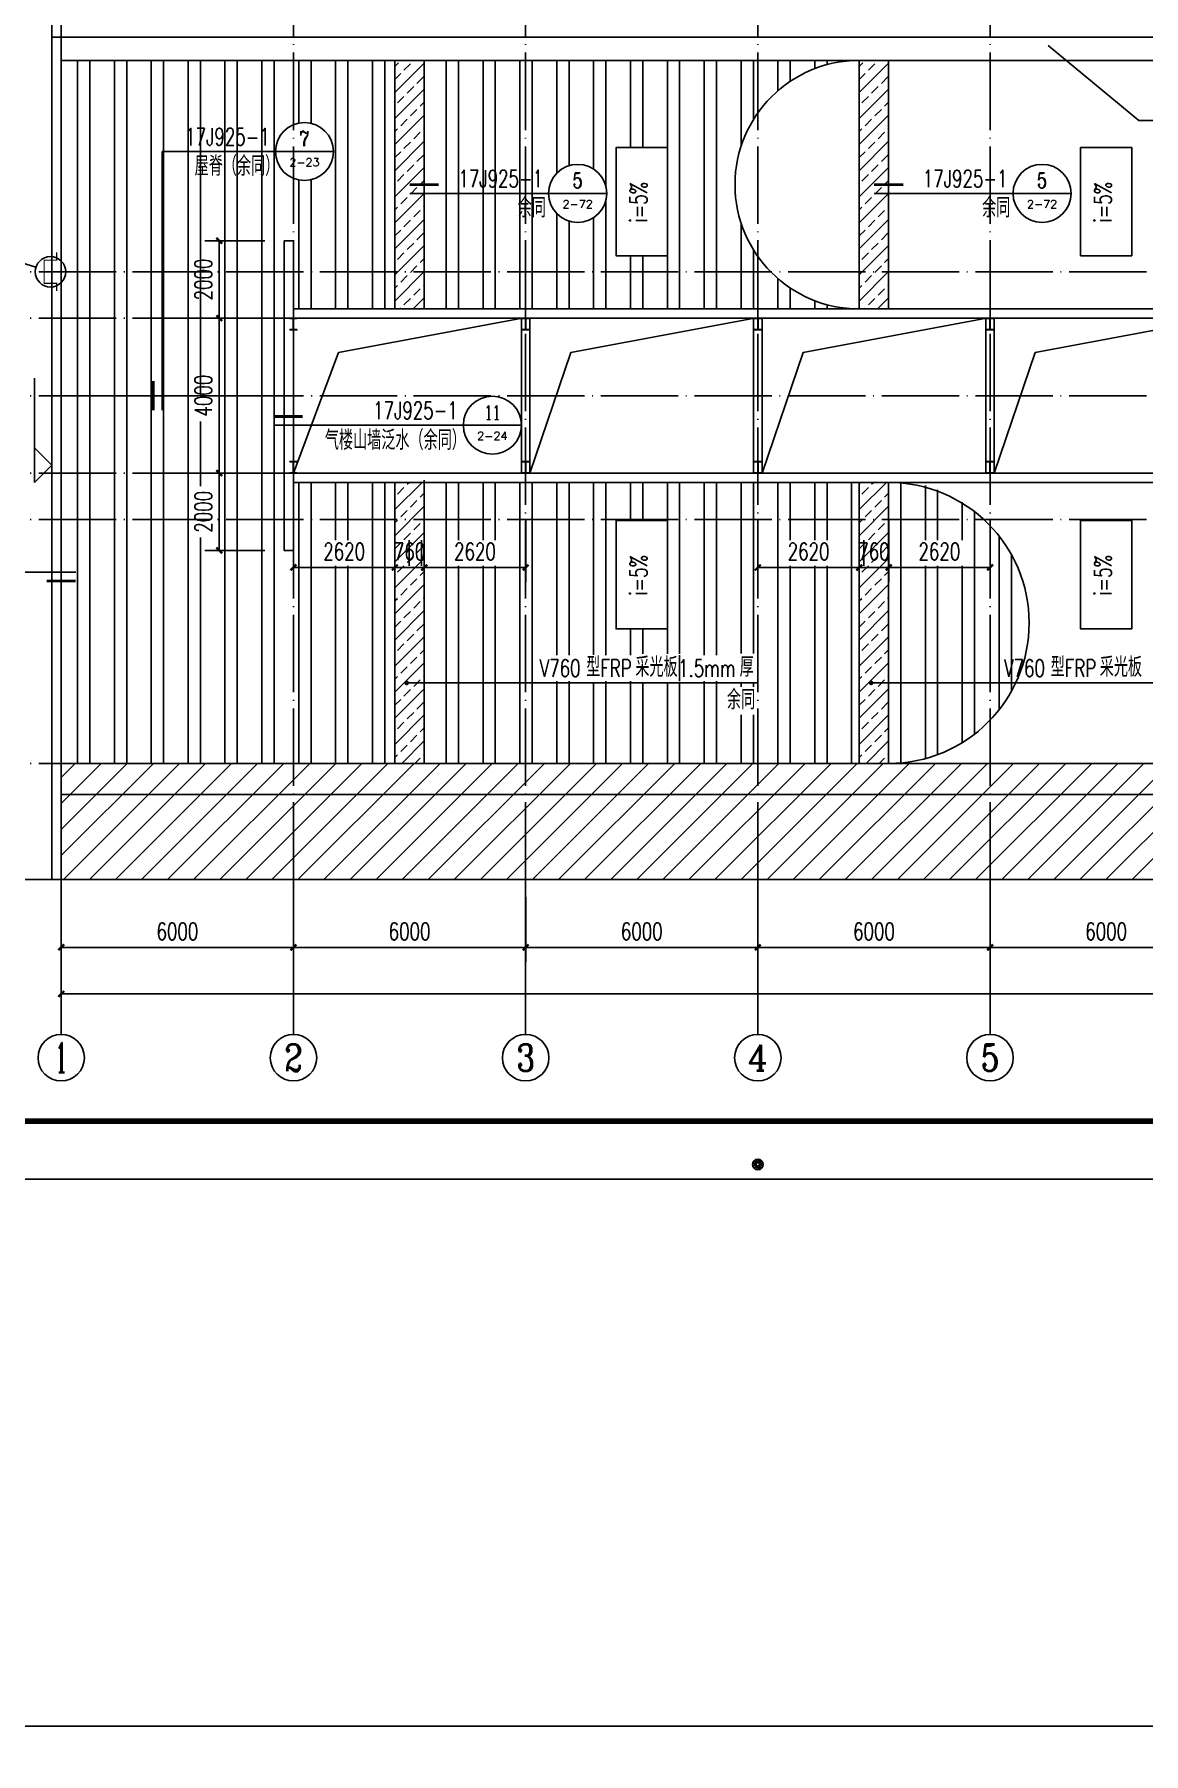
# Model space of a CAD drawing. Extents: x 1900113 to 2270874, y 17288394 to 17931430.
# Drawn here: x 2133229 to 2161892, y 17521107 to 17565515 of the extents above; entities that cross this region are included whole.
import ezdxf
from ezdxf.enums import TextEntityAlignment as Align

# ---------------------------------------------------------------- set-up
doc = ezdxf.new("R2010")
doc.units = 0
doc.header["$LTSCALE"] = 1000
doc.header["$MEASUREMENT"] = 0
doc.linetypes.add('DOTE', pattern=[2.42, 2, -0.2, 0.02, -0.2])
doc.layers.get('Defpoints').update_dxf_attribs({"color": 250})
for name, color, linetype in [('0 - 屋顶线', 150, 'Continuous'), ('AXIS_TEXT', 7, 'Continuous'), ('AXIS_内部', 151, 'Continuous'), ('AXIS_外部', 171, 'Continuous'), ('COLUMN', 2, 'Continuous'), ('DIM_IDEN', 171, 'Continuous'), ('DIM_LEAD', 145, 'Continuous'), ('DIM_SYMB', 165, 'Continuous'), ('DOTE', 1, 'DOTE'), ('PUB_DIM', 161, 'Continuous'), ('PUB_TEXT', 7, 'Continuous'), ('R-tec-ysd', 1, 'Continuous'), ('TK', 4, 'Continuous'), ('WALL-PARAPET', 6, 'Continuous'), ('填充', 8, 'Continuous')]:
    doc.layers.add(name, color=color, linetype=linetype)
doc.styles.add('_TCH_AXIS', font='COMPLEX', dxfattribs={"bigfont": 'GBCBIG'})
doc.styles.add('_TCH_DIM', font='SIMPLEX', dxfattribs={"bigfont": 'GBCBIG'})
doc.styles.add('_TCH_DIM_T3', font='SIMPLEX', dxfattribs={"width": 0.705882, "bigfont": 'GBCBIG'})
doc.styles.add('_TCH_LABEL', font='COMPLEX', dxfattribs={"bigfont": 'GBCBIG'})
doc.styles.add('COMPLEX', font='COMPLEX')
doc.dimstyles.new('_TCH_ARCH&&150', dxfattribs={"dimtxt": 446.25, "dimasz": 150, "dimexe": 375, "dimexo": 450, "dimgap": 189.375, "dimtad": 1, "dimdec": 0, "dimzin": 0, "dimdsep": 46, "dimtxsty": '_TCH_DIM_T3', "dimblk": 'ARCHTICK', "dimcen": 0.09, "dimclrt": 7, "dimazin": 2, "dimtfac": 1, "dimtdec": 0, "dimtix": 1, "dimtmove": 2, "dimatfit": 3, "dimfxl": 0, "dimtolj": 1, "dimtzin": 0, "dimarcsym": 0})
pattern_1 = [(90, (53131.6, -1913503.5), (-952.5, 6e-14), []), (90, (53449.1, -1913186), (-952.5, 6e-14), [])]

# ---------------------------------------------------------------- blocks, each defined once
blk = doc.blocks.new('ysd')
at = {"layer": 'R-tec-ysd', "lineweight": 25}
for p, q in [((351121, 494579), (351188, 494505)), ((351201, 494518), (351127, 494585)), ((351196, 494625), (351217, 494527)), ((351235, 494532), (351204, 494627)), ((351284, 494627), (351254, 494532)), ((351271, 494527), (351292, 494625)), ((351362, 494585), (351288, 494518)), ((351301, 494505), (351367, 494579)), ((351079, 494502), (351174, 494471)), ((351174, 494452), (351079, 494422)), ((351179, 494489), (351081, 494510)), ((351081, 494414), (351179, 494435)), ((351188, 494419), (351121, 494344)), ((351127, 494339), (351201, 494405)), ((351217, 494396), (351196, 494299)), ((351204, 494297), (351235, 494391)), ((351254, 494391), (351284, 494297)), ((351292, 494299), (351271, 494396)), ((351288, 494405), (351362, 494339)), ((351367, 494344), (351301, 494419)), ((351407, 494510), (351310, 494489)), ((351310, 494435), (351407, 494414)), ((351315, 494471), (351409, 494502)), ((351409, 494422), (351315, 494452))]:
    blk.add_line(p, q, dxfattribs=at)
for radius in [170, 54]:
    blk.add_circle((351244, 494462), radius, dxfattribs=at)
for centre, start, end in [((351207, 494526), 231.6382, 8.3675), ((351244, 494536), 201.6382, 338.3675), ((351281, 494526), 171.6382, 308.3675), ((351170, 494462), 291.6382, 68.3675), ((351180, 494499), 261.6382, 38.3675), ((351180, 494425), 321.6382, 98.3675), ((351207, 494398), 351.6382, 128.3675), ((351244, 494388), 21.6382, 158.3675), ((351281, 494398), 51.6382, 188.3675), ((351308, 494499), 141.6382, 278.3675), ((351308, 494425), 81.6382, 218.3675), ((351318, 494462), 111.6382, 248.3675)]:
    blk.add_arc(centre, 10, start, end, dxfattribs=at)
blk = doc.blocks.new('A$C0FCD69EC')
at = {"layer": 'COLUMN'}
blk.add_hatch(color=2, dxfattribs=at).paths.add_polyline_path([(300, 180), (294, 180), (294, 94), (6, 94), (6, 180), (0, 180), (0, 0), (6, 0), (6, 86), (294, 86), (294, 0), (300, 0)])
at = {"layer": 'COLUMN', "color": 2}
blk.add_lwpolyline([(300, 0), (294, 0), (294, 86), (6, 86), (6, 0), (0, 0), (0, 180), (6, 180), (6, 94), (294, 94), (294, 180), (300, 180)], close=True, dxfattribs=at)
blk = doc.blocks.new('GeYuanFrame_83275672', base_point=(20.09, 4.53))
at = {"layer": 'TK'}
blk.add_lwpolyline([(20.09, 4.53), (20.09, 598.53), (1071.09, 598.53), (1071.09, 4.53)], close=True, dxfattribs=at)
at = {"layer": 'TK', "const_width": 1}
blk.add_lwpolyline([(45.09, 588.53), (1061.09, 588.53), (1061.09, 14.53), (45.09, 14.53)], close=True, dxfattribs=at)
blk = doc.blocks.new('GeYuanFrame_10587063', base_point=(20.09, 4.53))
at = {"layer": 'TK'}
blk.add_lwpolyline([(20.09, 4.53), (20.09, 598.53), (1071.09, 598.53), (1071.09, 4.53)], close=True, dxfattribs=at)
blk = doc.blocks.new('_ArchTick')
at = {"color": 0, "linetype": 'ByBlock', "const_width": 0.4}
blk.add_lwpolyline([(-0.5, -0.5), (0.5, 0.5)], dxfattribs=at)
blk = doc.blocks.new('*D170')
at = {"layer": 'AXIS_内部', "color": 0, "lineweight": -2}
for p, q in [((2139924, 17552983), (2139924, 17551370)), ((2142544, 17552983), (2142544, 17551370)), ((2139924, 17551745), (2142544, 17551745))]:
    blk.add_line(p, q, dxfattribs=at)
at = {"layer": 'Defpoints', "color": 0}
for p in [(2139924, 17553433), (2142544, 17553433), (2142544, 17551745)]:
    blk.add_point(p, dxfattribs=at)
at = {"layer": 'AXIS_内部', "color": 0, "lineweight": -2, "xscale": 150, "yscale": 150, "zscale": 150, "rotation": 180}
blk.add_blockref('_ArchTick', (2139924, 17551745), dxfattribs=at)
at = {"layer": 'AXIS_内部', "color": 0, "lineweight": -2, "xscale": 150, "yscale": 150, "zscale": 150}
blk.add_blockref('_ArchTick', (2142544, 17551745), dxfattribs=at)
at = {"layer": 'AXIS_内部', "color": 7, "insert": (2141234, 17552158), "char_height": 446.2, "attachment_point": 5, "style": '_TCH_DIM_T3'}
blk.add_mtext('\\A1;2620', dxfattribs=at)
blk = doc.blocks.new('*D171')
at = {"layer": 'AXIS_内部', "color": 0, "lineweight": -2}
for p, q in [((2142544, 17552983), (2142544, 17551370)), ((2143304, 17552983), (2143304, 17551370)), ((2142544, 17551745), (2142394, 17551745)), ((2142544, 17551745), (2143304, 17551745)), ((2143304, 17551745), (2143454, 17551745))]:
    blk.add_line(p, q, dxfattribs=at)
at = {"layer": 'Defpoints', "color": 0}
for p in [(2142544, 17553433), (2143304, 17553433), (2143304, 17551745)]:
    blk.add_point(p, dxfattribs=at)
at = {"layer": 'AXIS_内部', "color": 0, "lineweight": -2, "xscale": 150, "yscale": 150, "zscale": 150}
blk.add_blockref('_ArchTick', (2142544, 17551745), dxfattribs=at)
at = {"layer": 'AXIS_内部', "color": 0, "lineweight": -2, "xscale": 150, "yscale": 150, "zscale": 150, "rotation": 180}
blk.add_blockref('_ArchTick', (2143304, 17551745), dxfattribs=at)
at = {"layer": 'AXIS_内部', "color": 7, "insert": (2142924, 17552158), "char_height": 446.2, "attachment_point": 5, "style": '_TCH_DIM_T3'}
blk.add_mtext('\\A1;760', dxfattribs=at)
blk = doc.blocks.new('*D172')
at = {"layer": 'AXIS_内部', "color": 0, "lineweight": -2}
for p, q in [((2143304, 17552983), (2143304, 17551370)), ((2145924, 17552983), (2145924, 17551370)), ((2143304, 17551745), (2145924, 17551745))]:
    blk.add_line(p, q, dxfattribs=at)
at = {"layer": 'Defpoints', "color": 0}
for p in [(2143304, 17553433), (2145924, 17553433), (2145924, 17551745)]:
    blk.add_point(p, dxfattribs=at)
at = {"layer": 'AXIS_内部', "color": 0, "lineweight": -2, "xscale": 150, "yscale": 150, "zscale": 150, "rotation": 180}
blk.add_blockref('_ArchTick', (2143304, 17551745), dxfattribs=at)
at = {"layer": 'AXIS_内部', "color": 0, "lineweight": -2, "xscale": 150, "yscale": 150, "zscale": 150}
blk.add_blockref('_ArchTick', (2145924, 17551745), dxfattribs=at)
at = {"layer": 'AXIS_内部', "color": 7, "insert": (2144614, 17552158), "char_height": 446.2, "attachment_point": 5, "style": '_TCH_DIM_T3'}
blk.add_mtext('\\A1;2620', dxfattribs=at)
blk = doc.blocks.new('*D173')
at = {"layer": 'AXIS_内部', "color": 0, "lineweight": -2}
for p, q in [((2151924, 17552983), (2151924, 17551370)), ((2154544, 17552983), (2154544, 17551370)), ((2151924, 17551745), (2154544, 17551745))]:
    blk.add_line(p, q, dxfattribs=at)
at = {"layer": 'Defpoints', "color": 0}
for p in [(2151924, 17553433), (2154544, 17553433), (2154544, 17551745)]:
    blk.add_point(p, dxfattribs=at)
at = {"layer": 'AXIS_内部', "color": 0, "lineweight": -2, "xscale": 150, "yscale": 150, "zscale": 150, "rotation": 180}
blk.add_blockref('_ArchTick', (2151924, 17551745), dxfattribs=at)
at = {"layer": 'AXIS_内部', "color": 0, "lineweight": -2, "xscale": 150, "yscale": 150, "zscale": 150}
blk.add_blockref('_ArchTick', (2154544, 17551745), dxfattribs=at)
at = {"layer": 'AXIS_内部', "color": 7, "insert": (2153234, 17552158), "char_height": 446.2, "attachment_point": 5, "style": '_TCH_DIM_T3'}
blk.add_mtext('\\A1;2620', dxfattribs=at)
blk = doc.blocks.new('*D174')
at = {"layer": 'AXIS_内部', "color": 0, "lineweight": -2}
for p, q in [((2154544, 17552983), (2154544, 17551370)), ((2155304, 17552983), (2155304, 17551370)), ((2154544, 17551745), (2154394, 17551745)), ((2154544, 17551745), (2155304, 17551745)), ((2155304, 17551745), (2155454, 17551745))]:
    blk.add_line(p, q, dxfattribs=at)
at = {"layer": 'Defpoints', "color": 0}
for p in [(2154544, 17553433), (2155304, 17553433), (2155304, 17551745)]:
    blk.add_point(p, dxfattribs=at)
at = {"layer": 'AXIS_内部', "color": 0, "lineweight": -2, "xscale": 150, "yscale": 150, "zscale": 150}
blk.add_blockref('_ArchTick', (2154544, 17551745), dxfattribs=at)
at = {"layer": 'AXIS_内部', "color": 0, "lineweight": -2, "xscale": 150, "yscale": 150, "zscale": 150, "rotation": 180}
blk.add_blockref('_ArchTick', (2155304, 17551745), dxfattribs=at)
at = {"layer": 'AXIS_内部', "color": 7, "insert": (2154924, 17552158), "char_height": 446.2, "attachment_point": 5, "style": '_TCH_DIM_T3'}
blk.add_mtext('\\A1;760', dxfattribs=at)
blk = doc.blocks.new('*D175')
at = {"layer": 'AXIS_内部', "color": 0, "lineweight": -2}
for p, q in [((2155304, 17552983), (2155304, 17551370)), ((2157924, 17552983), (2157924, 17551370)), ((2155304, 17551745), (2157924, 17551745))]:
    blk.add_line(p, q, dxfattribs=at)
at = {"layer": 'Defpoints', "color": 0}
for p in [(2155304, 17553433), (2157924, 17553433), (2157924, 17551745)]:
    blk.add_point(p, dxfattribs=at)
at = {"layer": 'AXIS_内部', "color": 0, "lineweight": -2, "xscale": 150, "yscale": 150, "zscale": 150, "rotation": 180}
blk.add_blockref('_ArchTick', (2155304, 17551745), dxfattribs=at)
at = {"layer": 'AXIS_内部', "color": 0, "lineweight": -2, "xscale": 150, "yscale": 150, "zscale": 150}
blk.add_blockref('_ArchTick', (2157924, 17551745), dxfattribs=at)
at = {"layer": 'AXIS_内部', "color": 7, "insert": (2156614, 17552158), "char_height": 446.2, "attachment_point": 5, "style": '_TCH_DIM_T3'}
blk.add_mtext('\\A1;2620', dxfattribs=at)
blk = doc.blocks.new('*D423')
at = {"layer": 'AXIS_外部', "color": 0, "lineweight": -2}
for p, q in [((2139184, 17560183), (2137632, 17560183)), ((2138007, 17558183), (2138007, 17560183)), ((2139184, 17558183), (2137632, 17558183))]:
    blk.add_line(p, q, dxfattribs=at)
at = {"layer": 'Defpoints', "color": 0}
for p in [(2138007, 17560183), (2139634, 17560183), (2139634, 17558183)]:
    blk.add_point(p, dxfattribs=at)
at = {"layer": 'AXIS_外部', "color": 0, "lineweight": -2, "xscale": 150, "yscale": 150, "zscale": 150}
for p, rotation in [((2138007, 17560183), 90), ((2138007, 17558183), 270)]:
    blk.add_blockref('_ArchTick', p, dxfattribs=dict(at, rotation=rotation))
at = {"layer": 'AXIS_外部', "color": 7, "insert": (2137595, 17559183), "char_height": 446.2, "attachment_point": 5, "rotation": 90, "style": '_TCH_DIM_T3'}
blk.add_mtext('\\A1;2000', dxfattribs=at)
blk = doc.blocks.new('*D424')
at = {"layer": 'AXIS_外部', "color": 0, "lineweight": -2}
for p, q in [((2139184, 17558183), (2137632, 17558183)), ((2138007, 17554183), (2138007, 17558183)), ((2139184, 17554183), (2137632, 17554183))]:
    blk.add_line(p, q, dxfattribs=at)
at = {"layer": 'Defpoints', "color": 0}
for p in [(2138007, 17558183), (2139634, 17558183), (2139634, 17554183)]:
    blk.add_point(p, dxfattribs=at)
at = {"layer": 'AXIS_外部', "color": 0, "lineweight": -2, "xscale": 150, "yscale": 150, "zscale": 150}
for p, rotation in [((2138007, 17558183), 90), ((2138007, 17554183), 270)]:
    blk.add_blockref('_ArchTick', p, dxfattribs=dict(at, rotation=rotation))
at = {"layer": 'AXIS_外部', "color": 7, "insert": (2137595, 17556183), "char_height": 446.2, "attachment_point": 5, "rotation": 90, "style": '_TCH_DIM_T3'}
blk.add_mtext('\\A1;4000', dxfattribs=at)
blk = doc.blocks.new('*D425')
at = {"layer": 'AXIS_外部', "color": 0, "lineweight": -2}
for p, q in [((2139184, 17554183), (2137632, 17554183)), ((2138007, 17552183), (2138007, 17554183)), ((2139184, 17552183), (2137632, 17552183))]:
    blk.add_line(p, q, dxfattribs=at)
at = {"layer": 'Defpoints', "color": 0}
for p in [(2138007, 17554183), (2139634, 17554183), (2139634, 17552183)]:
    blk.add_point(p, dxfattribs=at)
at = {"layer": 'AXIS_外部', "color": 0, "lineweight": -2, "xscale": 150, "yscale": 150, "zscale": 150}
for p, rotation in [((2138007, 17554183), 90), ((2138007, 17552183), 270)]:
    blk.add_blockref('_ArchTick', p, dxfattribs=dict(at, rotation=rotation))
at = {"layer": 'AXIS_外部', "color": 7, "insert": (2137595, 17553183), "char_height": 446.2, "attachment_point": 5, "rotation": 90, "style": '_TCH_DIM_T3'}
blk.add_mtext('\\A1;2000', dxfattribs=at)
blk = doc.blocks.new('*D479')
at = {"layer": 'AXIS_外部', "color": 0, "lineweight": -2}
for p, q in [((2133924, 17543233), (2133924, 17541558)), ((2139924, 17543233), (2139924, 17541558)), ((2133924, 17541933), (2139924, 17541933))]:
    blk.add_line(p, q, dxfattribs=at)
at = {"layer": 'Defpoints', "color": 0}
for p in [(2133924, 17543683), (2139924, 17543683), (2139924, 17541933)]:
    blk.add_point(p, dxfattribs=at)
at = {"layer": 'AXIS_外部', "color": 0, "lineweight": -2, "xscale": 150, "yscale": 150, "zscale": 150, "rotation": 180}
blk.add_blockref('_ArchTick', (2133924, 17541933), dxfattribs=at)
at = {"layer": 'AXIS_外部', "color": 0, "lineweight": -2, "xscale": 150, "yscale": 150, "zscale": 150}
blk.add_blockref('_ArchTick', (2139924, 17541933), dxfattribs=at)
at = {"layer": 'AXIS_外部', "color": 7, "insert": (2136924, 17542345), "char_height": 446.2, "attachment_point": 5, "style": '_TCH_DIM_T3'}
blk.add_mtext('\\A1;6000', dxfattribs=at)
blk = doc.blocks.new('*D480')
at = {"layer": 'AXIS_外部', "color": 0, "lineweight": -2}
for p, q in [((2139924, 17543233), (2139924, 17541558)), ((2145924, 17543233), (2145924, 17541558)), ((2139924, 17541933), (2145924, 17541933))]:
    blk.add_line(p, q, dxfattribs=at)
at = {"layer": 'Defpoints', "color": 0}
for p in [(2139924, 17543683), (2145924, 17543683), (2145924, 17541933)]:
    blk.add_point(p, dxfattribs=at)
at = {"layer": 'AXIS_外部', "color": 0, "lineweight": -2, "xscale": 150, "yscale": 150, "zscale": 150, "rotation": 180}
blk.add_blockref('_ArchTick', (2139924, 17541933), dxfattribs=at)
at = {"layer": 'AXIS_外部', "color": 0, "lineweight": -2, "xscale": 150, "yscale": 150, "zscale": 150}
blk.add_blockref('_ArchTick', (2145924, 17541933), dxfattribs=at)
at = {"layer": 'AXIS_外部', "color": 7, "insert": (2142924, 17542345), "char_height": 446.2, "attachment_point": 5, "style": '_TCH_DIM_T3'}
blk.add_mtext('\\A1;6000', dxfattribs=at)
blk = doc.blocks.new('*D481')
at = {"layer": 'AXIS_外部', "color": 0, "lineweight": -2}
for p, q in [((2145924, 17543233), (2145924, 17541558)), ((2151924, 17543233), (2151924, 17541558)), ((2145924, 17541933), (2151924, 17541933))]:
    blk.add_line(p, q, dxfattribs=at)
at = {"layer": 'Defpoints', "color": 0}
for p in [(2145924, 17543683), (2151924, 17543683), (2151924, 17541933)]:
    blk.add_point(p, dxfattribs=at)
at = {"layer": 'AXIS_外部', "color": 0, "lineweight": -2, "xscale": 150, "yscale": 150, "zscale": 150, "rotation": 180}
blk.add_blockref('_ArchTick', (2145924, 17541933), dxfattribs=at)
at = {"layer": 'AXIS_外部', "color": 0, "lineweight": -2, "xscale": 150, "yscale": 150, "zscale": 150}
blk.add_blockref('_ArchTick', (2151924, 17541933), dxfattribs=at)
at = {"layer": 'AXIS_外部', "color": 7, "insert": (2148924, 17542345), "char_height": 446.2, "attachment_point": 5, "style": '_TCH_DIM_T3'}
blk.add_mtext('\\A1;6000', dxfattribs=at)
blk = doc.blocks.new('*D482')
at = {"layer": 'AXIS_外部', "color": 0, "lineweight": -2}
for p, q in [((2151924, 17543233), (2151924, 17541558)), ((2157924, 17543233), (2157924, 17541558)), ((2151924, 17541933), (2157924, 17541933))]:
    blk.add_line(p, q, dxfattribs=at)
at = {"layer": 'Defpoints', "color": 0}
for p in [(2151924, 17543683), (2157924, 17543683), (2157924, 17541933)]:
    blk.add_point(p, dxfattribs=at)
at = {"layer": 'AXIS_外部', "color": 0, "lineweight": -2, "xscale": 150, "yscale": 150, "zscale": 150, "rotation": 180}
blk.add_blockref('_ArchTick', (2151924, 17541933), dxfattribs=at)
at = {"layer": 'AXIS_外部', "color": 0, "lineweight": -2, "xscale": 150, "yscale": 150, "zscale": 150}
blk.add_blockref('_ArchTick', (2157924, 17541933), dxfattribs=at)
at = {"layer": 'AXIS_外部', "color": 7, "insert": (2154924, 17542345), "char_height": 446.2, "attachment_point": 5, "style": '_TCH_DIM_T3'}
blk.add_mtext('\\A1;6000', dxfattribs=at)
blk = doc.blocks.new('*D483')
at = {"layer": 'AXIS_外部', "color": 0, "lineweight": -2}
for p, q in [((2157924, 17543233), (2157924, 17541558)), ((2163924, 17543233), (2163924, 17541558)), ((2157924, 17541933), (2163924, 17541933))]:
    blk.add_line(p, q, dxfattribs=at)
at = {"layer": 'Defpoints', "color": 0}
for p in [(2157924, 17543683), (2163924, 17543683), (2163924, 17541933)]:
    blk.add_point(p, dxfattribs=at)
at = {"layer": 'AXIS_外部', "color": 0, "lineweight": -2, "xscale": 150, "yscale": 150, "zscale": 150, "rotation": 180}
blk.add_blockref('_ArchTick', (2157924, 17541933), dxfattribs=at)
at = {"layer": 'AXIS_外部', "color": 0, "lineweight": -2, "xscale": 150, "yscale": 150, "zscale": 150}
blk.add_blockref('_ArchTick', (2163924, 17541933), dxfattribs=at)
at = {"layer": 'AXIS_外部', "color": 7, "insert": (2160924, 17542345), "char_height": 446.2, "attachment_point": 5, "style": '_TCH_DIM_T3'}
blk.add_mtext('\\A1;6000', dxfattribs=at)
blk = doc.blocks.new('*D497')
at = {"layer": 'AXIS_外部', "color": 0, "lineweight": -2}
for p, q in [((2133924, 17543233), (2133924, 17540358)), ((2241924, 17543233), (2241924, 17540358)), ((2133924, 17540733), (2241924, 17540733))]:
    blk.add_line(p, q, dxfattribs=at)
at = {"layer": 'Defpoints', "color": 0}
for p in [(2133924, 17543683), (2241924, 17543683), (2241924, 17540733)]:
    blk.add_point(p, dxfattribs=at)
at = {"layer": 'AXIS_外部', "color": 0, "lineweight": -2, "xscale": 150, "yscale": 150, "zscale": 150, "rotation": 180}
blk.add_blockref('_ArchTick', (2133924, 17540733), dxfattribs=at)
at = {"layer": 'AXIS_外部', "color": 0, "lineweight": -2, "xscale": 150, "yscale": 150, "zscale": 150}
blk.add_blockref('_ArchTick', (2241924, 17540733), dxfattribs=at)
at = {"layer": 'AXIS_外部', "color": 7, "insert": (2187924, 17541145), "char_height": 446.2, "attachment_point": 5, "style": '_TCH_DIM_T3'}
blk.add_mtext('\\A1;108000', dxfattribs=at)
blk = doc.blocks.new('_AXISO')
blk.add_circle((0, 0), 0.5)
at = {"layer": 'AXIS_TEXT', "style": 'COMPLEX', "width": 1.041667}
blk.add_attdef('A', text='', height=0.56, dxfattribs=at).set_placement((-0.25, -0.28), (0.25, -0.28), align=Align.FIT)

msp = doc.modelspace()

# ---------------------------------------------------------------- hatches: boundary and pattern name
h = msp.add_hatch()
h.set_pattern_fill('ANSI31', color=250, scale=300, style=0)
h.set_pattern_definition([(45, (53131.6, -1340120.34), (-336.759605, 336.759605), [])])
h.paths.add_polyline_path([(2186716.3, 17544260.8), (2187472.4, 17544260.8), (2187472.4, 17545508.3), (2186716.3, 17545508.3)], flags=24)
h.paths.add_polyline_path([(2185343, 17544237.1), (2187144.5, 17544237.1), (2187144.5, 17545558.6), (2185343, 17545558.6)], flags=24)
h.paths.add_polyline_path([(2184334.6, 17544260.8), (2185771.2, 17544260.8), (2185771.2, 17545508.3), (2184334.6, 17545508.3)], flags=24)
h.paths.add_polyline_path([(2182956.5, 17544221), (2184767.5, 17544221), (2184767.5, 17545571), (2182956.5, 17545571)], flags=24)
h.paths.add_polyline_path([(2188035, 17543682.9), (2241923.5, 17543682.9), (2241923.5, 17546682.9), (2133923.5, 17546682.9), (2133923.5, 17543682.9), (2187810, 17543682.9), (2187886.5, 17543892.9), (2187960.5, 17543472.9)])
at = {"layer": '填充'}
h = msp.add_hatch(dxfattribs=at)
h.set_pattern_fill('ANSI32', color=251, scale=200, angle=45, style=0)
h.set_pattern_definition(pattern_1)
h.paths.add_polyline_path([(2142543.5, 17564842.9), (2133923.5, 17564842.9), (2133923.5, 17556182.9), (2136528.5, 17556182.9), (2136528.5, 17562488.6), (2139457.5, 17562488.6, -1), (2140957.5, 17562488.6, -1), (2139457.5, 17562488.6), (2136528.5, 17562488.6), (2136528.5, 17556182.9), (2139683.5, 17556182.9), (2139683.5, 17560182.9), (2139923.5, 17560182.9), (2139923.5, 17558422.9), (2142543.5, 17558422.9)])
h.paths.add_polyline_path([(2137969, 17555516.3), (2137969, 17556849.4), (2137299.6, 17556849.4), (2137299.6, 17555516.3)], flags=9)
h.paths.add_polyline_path([(2137969, 17558516.3), (2137969, 17559849.4), (2137299.6, 17559849.4), (2137299.6, 17558516.3)], flags=24)
h.paths.add_polyline_path([(2137289.6, 17561709.8), (2139468.9, 17561709.8), (2139468.9, 17562455.4), (2137289.6, 17562455.4)], flags=24)
h.paths.add_polyline_path([(2137013.4, 17562534.6), (2139411.5, 17562534.6), (2139411.5, 17563204), (2137013.4, 17563204)], flags=24)
h = msp.add_hatch(dxfattribs=at)
h.set_pattern_fill('ANSI33', color=4, scale=150, style=0)
h.set_pattern_definition([(45, (56131.6, -1447261.33), (-336.759605, 336.759605), []), (45, (56468.36, -1447261.33), (-336.759605, 336.759605), [238.125, -119.0625])])
h.paths.add_polyline_path([(2142543.5, 17558422.9), (2143303.5, 17558422.9), (2143303.5, 17564782.9), (2142543.5, 17564782.9)])
h.paths.add_polyline_path([(2143303.5, 17553942.9), (2142543.5, 17553942.9), (2142543.5, 17546682.9), (2143303.5, 17546682.9)])
h = msp.add_hatch(dxfattribs=at)
h.set_pattern_fill('ANSI32', color=251, scale=200, angle=45, style=0)
h.set_pattern_definition(pattern_1)
h.paths.add_polyline_path([(2154543.5, 17564842.9), (2143303.5, 17564842.9), (2143303.5, 17561407.9), (2143645.3, 17561407.9), (2146518, 17561407.9, -1), (2148018, 17561407.9, -1), (2146518, 17561407.9), (2143645.3, 17561407.9), (2143303.5, 17561407.9), (2143303.5, 17558422.9), (2154543.5, 17558422.9, -1)])
h.paths.add_polyline_path([(2148261, 17562592.6), (2149586, 17562592.6), (2149586, 17559794.9), (2148261, 17559794.9)], flags=16)
h.paths.add_polyline_path([(2145619.1, 17560643), (2146504.3, 17560643), (2146504.3, 17561371.9), (2145619.1, 17561371.9)], flags=24)
h.paths.add_polyline_path([(2144074, 17561453.8), (2146472.1, 17561453.8), (2146472.1, 17562123.2), (2144074, 17562123.2)], flags=24)
h = msp.add_hatch(dxfattribs=at)
h.set_pattern_fill('ANSI33', color=4, scale=150, style=0)
h.set_pattern_definition([(45, (68131.6, -1447261.33), (-336.759605, 336.759605), []), (45, (68468.36, -1447261.33), (-336.759605, 336.759605), [238.125, -119.0625])])
h.paths.add_polyline_path([(2155303.5, 17553942.9), (2154543.5, 17553942.9), (2154543.5, 17546682.9), (2155303.5, 17546682.9)])
h.paths.add_polyline_path([(2154543.5, 17558422.9), (2155303.5, 17558422.9), (2155303.5, 17564782.9), (2154543.5, 17564782.9)])
h = msp.add_hatch(dxfattribs=at)
h.set_pattern_fill('ANSI32', color=251, scale=200, angle=45, style=0)
h.set_pattern_definition(pattern_1)
h.paths.add_polyline_path([(2142543.5, 17553942.9), (2139923.5, 17553942.9), (2139923.5, 17552182.9), (2139683.5, 17552182.9), (2139683.5, 17554182.9), (2139683.5, 17556182.9), (2133923.5, 17556182.9), (2133923.5, 17546682.9), (2142543.5, 17546682.9)])
h.paths.add_polyline_path([(2137969, 17552516.3), (2137969, 17553849.4), (2137299.6, 17553849.4), (2137299.6, 17552516.3)], flags=16)
h.paths.add_polyline_path([(2137969, 17555516.3), (2137969, 17556849.4), (2137299.6, 17556849.4), (2137299.6, 17555516.3)])
h.paths.add_polyline_path([(2142406.9, 17551783.8), (2143440.1, 17551783.8), (2143440.1, 17552453.2), (2142406.9, 17552453.2)])
h.paths.add_polyline_path([(2140566.9, 17551783.8), (2141900.1, 17551783.8), (2141900.1, 17552453.2), (2140566.9, 17552453.2)], flags=16)
h = msp.add_hatch(dxfattribs=at)
h.set_pattern_fill('ANSI32', color=251, scale=200, angle=45, style=0)
h.set_pattern_definition(pattern_1)
h.paths.add_polyline_path([(2154543.5, 17553942.9), (2143303.5, 17553942.9), (2143303.5, 17546682.9), (2154543.5, 17546682.9)])
h.paths.add_polyline_path([(2149586, 17550157.2), (2148261, 17550157.2), (2148261, 17552954.9), (2149586, 17552954.9)], flags=16)
h.paths.add_polyline_path([(2154406.9, 17551783.8), (2155440.1, 17551783.8), (2155440.1, 17552453.2), (2154406.9, 17552453.2)])
h.paths.add_polyline_path([(2152566.9, 17551783.8), (2153900.1, 17551783.8), (2153900.1, 17552453.2), (2152566.9, 17552453.2)], flags=16)
h.paths.add_polyline_path([(2143946.9, 17551783.8), (2145280.1, 17551783.8), (2145280.1, 17552453.2), (2143946.9, 17552453.2)], flags=16)
h.paths.add_polyline_path([(2142406.9, 17551783.8), (2143440.1, 17551783.8), (2143440.1, 17552453.2), (2142406.9, 17552453.2)])
h.paths.add_polyline_path([(2151024.6, 17547937), (2151909.8, 17547937), (2151909.8, 17548665.9), (2151024.6, 17548665.9)], flags=16)
h.paths.add_polyline_path([(2151355.5, 17548767.3), (2151919.6, 17548767.3), (2151919.6, 17549521.2), (2151355.5, 17549521.2)], flags=16)
h.paths.add_polyline_path([(2149751.7, 17548809.3), (2151444.8, 17548809.3), (2151444.8, 17549478.7), (2149751.7, 17549478.7)], flags=16)
h.paths.add_polyline_path([(2148659.7, 17548761.7), (2149977.7, 17548761.7), (2149977.7, 17549515.7), (2148659.7, 17549515.7)], flags=16)
h.paths.add_polyline_path([(2147745.8, 17548809.3), (2148764, 17548809.3), (2148764, 17549478.7), (2147745.8, 17549478.7)], flags=16)
h.paths.add_polyline_path([(2147399.4, 17548786.8), (2147941.2, 17548786.8), (2147941.2, 17549490.5), (2147399.4, 17549490.5)], flags=16)
h.paths.add_polyline_path([(2146177.2, 17548809.3), (2147510.3, 17548809.3), (2147510.3, 17549478.7), (2146177.2, 17549478.7)], flags=16)
h = msp.add_hatch(dxfattribs=at)
h.set_pattern_fill('ANSI32', color=251, scale=200, angle=45, style=0)
h.set_pattern_definition(pattern_1)
edge = h.paths.add_edge_path()
edge.add_line((2155898.4, 17553942.9), (2155303.5, 17553942.9))
edge.add_line((2155303.5, 17553942.9), (2155303.5, 17548763.3))
edge.add_line((2155303.5, 17548763.3), (2158586.2, 17548763.3))
edge.add_arc((2155240, 17550314.1), 3688, 335.13492, 439.71728)
edge = h.paths.add_edge_path()
edge.add_line((2158586.2, 17548763.3), (2155303.5, 17548763.3))
edge.add_line((2155303.5, 17548763.3), (2155303.5, 17546682.9))
edge.add_arc((2155303.5, 17550312.9), 3630, 270.00027, 334.73096)
h.paths.add_polyline_path([(2155946.9, 17551783.8), (2157280.1, 17551783.8), (2157280.1, 17552453.2), (2155946.9, 17552453.2)], flags=16)
h.paths.add_polyline_path([(2154406.9, 17551783.8), (2155440.1, 17551783.8), (2155440.1, 17552453.2), (2154406.9, 17552453.2)])

# ---------------------------------------------------------------- linework, layer by layer
for points in [[(2142543.5, 17558422.9), (2142543.5, 17564842.9), (2143303.5, 17564842.9), (2143303.5, 17558422.9)], [(2154543.5, 17558422.9), (2154543.5, 17564842.9), (2155303.5, 17564842.9), (2155303.5, 17558422.9)], [(2143303.5, 17553998.5), (2143303.5, 17546682.9), (2142543.5, 17546682.9), (2142543.5, 17553912)], [(2155303.5, 17553942.9), (2155303.5, 17546682.9), (2154543.5, 17546682.9), (2154543.5, 17553912)]]:
    msp.add_lwpolyline(points)
for points in [[(2149586, 17562592.6), (2149586, 17559794.9), (2148261, 17559794.9), (2148261, 17562592.6)], [(2161586, 17562592.6), (2161586, 17559794.9), (2160261, 17559794.9), (2160261, 17562592.6)], [(2146033.5, 17558182.9), (2146033.5, 17554182.9), (2145813.5, 17554182.9), (2145813.5, 17558182.9)], [(2152033.5, 17558182.9), (2152033.5, 17554182.9), (2151813.5, 17554182.9), (2151813.5, 17558182.9)], [(2158033.5, 17558182.9), (2158033.5, 17554182.9), (2157813.5, 17554182.9), (2157813.5, 17558182.9)], [(2149586, 17550157.2), (2149586, 17552954.9), (2148261, 17552954.9), (2148261, 17550157.2)], [(2161586, 17550157.2), (2161586, 17552954.9), (2160261, 17552954.9), (2160261, 17550157.2)]]:
    msp.add_lwpolyline(points, close=True)
at = {"const_width": 30}
msp.add_lwpolyline([(2133803.5, 17558882.9), (2133803.5, 17559082.9), (2133483.5, 17559082.9), (2133483.5, 17559682.9), (2133803.5, 17559682.9), (2133803.5, 17559882.9)], dxfattribs=at)
at = {"layer": '0 - 屋顶线'}
for p, q in [((2242163.5, 17565442.9), (2133683.5, 17565442.9)), ((2241923.5, 17564842.9), (2133923.5, 17564842.9)), ((2133923.5, 17556182.9), (2139683.5, 17556182.9)), ((2133683.5, 17546682.9), (2133683.5, 17543682.9)), ((2133923.5, 17546682.9), (2133923.5, 17543682.9)), ((2133923.5, 17545882.9), (2241923.5, 17545882.9))]:
    msp.add_line(p, q, dxfattribs=at)
for points in [[(2133683.5, 17546682.9), (2133683.5, 17603922.9), (2242163.5, 17603922.9), (2242163.5, 17546682.9)], [(2241923.5, 17565442.9), (2241923.5, 17546682.9), (2133923.5, 17546682.9), (2133923.5, 17565442.9)], [(2139923.5, 17554182.9), (2141090.1, 17557297.2), (2145833.5, 17558182.9)], [(2146033.5, 17554182.9), (2147090.1, 17557297.2), (2151833.5, 17558182.9)], [(2152033.5, 17554182.9), (2153090.1, 17557297.2), (2157833.5, 17558182.9)], [(2158033.5, 17554182.9), (2159090.1, 17557297.2), (2163833.5, 17558182.9)], [(2241923.5, 17546682.9), (2133923.5, 17546682.9)]]:
    msp.add_lwpolyline(points, dxfattribs=at)
at = {"layer": 'AXIS_外部'}
for p, q in [((2133923.5, 17543682.9), (2133923.5, 17539682.9)), ((2139923.5, 17543682.9), (2139923.5, 17539682.9)), ((2145923.5, 17543682.9), (2145923.5, 17539682.9)), ((2151923.5, 17543682.9), (2151923.5, 17539682.9)), ((2157923.5, 17543682.9), (2157923.5, 17539682.9))]:
    msp.add_line(p, q, dxfattribs=at)
at = {"layer": 'DIM_IDEN'}
for p, q in [((2136528.5, 17562488.6), (2139457.5, 17562488.6)), ((2136528.5, 17555807.9), (2136528.5, 17562488.6)), ((2140957.5, 17562488.6), (2139457.5, 17562488.6)), ((2133268.2, 17559498.8), (2125473.5, 17561899.9)), ((2142928.5, 17561407.9), (2143645.3, 17561407.9)), ((2143645.3, 17561407.9), (2146518, 17561407.9)), ((2148018, 17561407.9), (2146518, 17561407.9)), ((2154928.5, 17561407.9), (2155645.3, 17561407.9)), ((2155645.3, 17561407.9), (2158518, 17561407.9)), ((2160018, 17561407.9), (2158518, 17561407.9)), ((2139416, 17555421), (2142964.2, 17555421)), ((2142964.2, 17555421), (2144313.5, 17555421)), ((2145813.5, 17555421), (2144313.5, 17555421)), ((2134298.5, 17551621.6), (2131831.9, 17551621.6))]:
    msp.add_line(p, q, dxfattribs=at)
at = {"layer": 'DIM_IDEN', "const_width": 75}
for points in [[(2142928.5, 17561632.9), (2143678.5, 17561632.9)], [(2154928.5, 17561632.9), (2155678.5, 17561632.9)], [(2136303.5, 17555807.9), (2136303.5, 17556557.9)], [(2139416, 17555646), (2140166, 17555646)], [(2134298.5, 17551396.6), (2133548.5, 17551396.6)]]:
    msp.add_lwpolyline(points, dxfattribs=at)
at = {"layer": 'DIM_IDEN'}
for centre, radius in [((2140207.5, 17562488.6), 750), ((2147268, 17561407.9), 750), ((2159268, 17561407.9), 750), ((2133644.5, 17559382.9), 393.8), ((2145063.5, 17555421), 750)]:
    msp.add_circle(centre, radius, dxfattribs=at)
at = {"layer": 'DIM_LEAD'}
for p, q in [((2159428, 17565227.2), (2161771.8, 17563293.1)), ((2161771.8, 17563293.1), (2165654.2, 17563293.1)), ((2142850.8, 17548763.3), (2146168.3, 17548763.3)), ((2146168.3, 17548763.3), (2151923.5, 17548763.3)), ((2154850.8, 17548763.3), (2158168.3, 17548763.3)), ((2158168.3, 17548763.3), (2163923.5, 17548763.3))]:
    msp.add_line(p, q, dxfattribs=at)
at = {"layer": 'DIM_LEAD', "const_width": 60}
for points in [[(2142820.8, 17548763.3, 1), (2142880.8, 17548763.3, 1)], [(2154820.8, 17548763.3, 1), (2154880.8, 17548763.3, 1)]]:
    msp.add_lwpolyline(points, format="xyb", close=True, dxfattribs=at)
at = {"layer": 'DIM_SYMB'}
for points in [[(2149169.8, 17560494.3, 0, 0, 0), (2149169.8, 17561442, 120, 0, 0), (2149169.8, 17561892, 0, 0, 0)], [(2161169.8, 17560494.3, 0, 0, 0), (2161169.8, 17561442, 120, 0, 0), (2161169.8, 17561892, 0, 0, 0)], [(2149169.8, 17552255.5, 0, 0, 0), (2149169.8, 17551307.8, 120, 0, 0), (2149169.8, 17550857.8, 0, 0, 0)], [(2161169.8, 17552255.5, 0, 0, 0), (2161169.8, 17551307.8, 120, 0, 0), (2161169.8, 17550857.8, 0, 0, 0)]]:
    msp.add_lwpolyline(points, format="xyseb", dxfattribs=at)
at = {"layer": 'DIM_SYMB', "color": 150}
msp.add_lwpolyline([(2130923.5, 17543682.9), (2187810, 17543682.9), (2187886.5, 17543892.9), (2187960.5, 17543472.9), (2188035, 17543682.9), (2244923.5, 17543682.9)], dxfattribs=at)
at = {"layer": 'DOTE'}
for p, q in [((2133923.5, 17543682.9), (2133923.5, 17606682.9)), ((2139923.5, 17543682.9), (2139923.5, 17606682.9)), ((2145923.5, 17543682.9), (2145923.5, 17606682.9)), ((2151923.5, 17543682.9), (2151923.5, 17606682.9)), ((2157923.5, 17543682.9), (2157923.5, 17606682.9)), ((2130923.5, 17559382.9), (2244923.5, 17559382.9)), ((2130923.5, 17558182.9), (2244923.5, 17558182.9)), ((2130923.5, 17556182.9), (2244923.5, 17556182.9)), ((2130923.5, 17554182.9), (2244923.5, 17554182.9)), ((2130923.5, 17552982.9), (2244923.5, 17552982.9)), ((2130923.5, 17546682.9), (2244923.5, 17546682.9))]:
    msp.add_line(p, q, dxfattribs=at)
at = {"layer": 'PUB_DIM'}
for p, q in [((2133233.5, 17553938.9), (2133233.5, 17556638.9)), ((2133683.5, 17554388.9), (2133233.5, 17554838.9)), ((2133683.5, 17554388.9), (2133233.5, 17553938.9))]:
    msp.add_line(p, q, dxfattribs=at)
at = {"layer": 'WALL-PARAPET'}
for p, q in [((2139683.5, 17560182.9), (2139683.5, 17554182.9)), ((2139923.5, 17560182.9), (2139683.5, 17560182.9)), ((2139923.5, 17560182.9), (2139923.5, 17554182.9)), ((2235923.5, 17558422.9), (2139923.5, 17558422.9)), ((2139923.5, 17558182.9), (2139923.5, 17558422.9)), ((2235923.5, 17558182.9), (2139923.5, 17558182.9)), ((2139683.5, 17554182.9), (2139683.5, 17552182.9)), ((2139923.5, 17554182.9), (2139923.5, 17552182.9)), ((2235923.5, 17554182.9), (2139923.5, 17554182.9)), ((2235923.5, 17553942.9), (2139923.5, 17553942.9)), ((2139923.5, 17552182.9), (2139683.5, 17552182.9))]:
    msp.add_line(p, q, dxfattribs=at)
for centre, radius, start, end in [((2154543.5, 17561632.9), 3210, 90, 270), ((2155303.5, 17550312.9), 3630, 270, 90)]:
    msp.add_arc(centre, radius, start, end, dxfattribs=at)

# ---------------------------------------------------------------- block references
at = {"xscale": 150, "yscale": 150, "zscale": 150}
for name, p in [('GeYuanFrame_83275672', (2113223.5, 17535942)), ('GeYuanFrame_10587063', (2113223.5, 17432720))]:
    msp.add_blockref(name, p, dxfattribs=at)
at = {"layer": 'AXIS_外部'}
ref = msp.add_blockref('_AXISO', (2133923.5, 17539082.9), dxfattribs=dict(at, xscale=1200, yscale=1200, zscale=1200))
ref.add_attrib('A', '1', dxfattribs={"layer": 'AXIS_TEXT', "height": 772.1, "style": '_TCH_AXIS'}).set_placement((2133758.1, 17538696.8), (2134089, 17538696.8), align=Align.FIT)
ref = msp.add_blockref('_AXISO', (2139923.5, 17539082.9), dxfattribs=dict(at, xscale=1200, yscale=1200, zscale=1200))
ref.add_attrib('A', '2', dxfattribs={"layer": 'AXIS_TEXT', "height": 698.9, "style": '_TCH_AXIS'}).set_placement((2139690.5, 17538733.4), (2140156.5, 17538733.4), align=Align.FIT)
ref = msp.add_blockref('_AXISO', (2145923.5, 17539082.9), dxfattribs=dict(at, xscale=1200, yscale=1200, zscale=1200))
ref.add_attrib('A', '3', dxfattribs={"layer": 'AXIS_TEXT', "height": 698.9, "style": '_TCH_AXIS'}).set_placement((2145690.5, 17538733.4), (2146156.5, 17538733.4), align=Align.FIT)
ref = msp.add_blockref('_AXISO', (2151923.5, 17539082.9), dxfattribs=dict(at, xscale=1200, yscale=1200, zscale=1200))
ref.add_attrib('A', '4', dxfattribs={"layer": 'AXIS_TEXT', "height": 668.2, "style": '_TCH_AXIS'}).set_placement((2151669, 17538748.8), (2152178.1, 17538748.8), align=Align.FIT)
ref = msp.add_blockref('_AXISO', (2157923.5, 17539082.9), dxfattribs=dict(at, xscale=1200, yscale=1200, zscale=1200))
ref.add_attrib('A', '5', dxfattribs={"layer": 'AXIS_TEXT', "height": 698.9, "style": '_TCH_AXIS'}).set_placement((2157690.5, 17538733.4), (2158156.5, 17538733.4), align=Align.FIT)
at = {"layer": 'COLUMN', "rotation": 270}
msp.add_blockref('A$C0FCD69EC', (2139833.5, 17558182.9), dxfattribs=at)
at = {"layer": 'COLUMN', "xscale": -1}
for p, rotation in [((2146013.5, 17558182.9), 90), ((2152013.5, 17558182.9), 90), ((2158013.5, 17558182.9), 90), ((2139833.5, 17554182.9), 270), ((2146013.5, 17554482.9), 90), ((2152013.5, 17554482.9), 90), ((2158013.5, 17554482.9), 90)]:
    msp.add_blockref('A$C0FCD69EC', p, dxfattribs=dict(at, rotation=rotation))
at = {"layer": 'R-tec-ysd', "color": 1, "xscale": -0.809999942779541, "yscale": 0.8100000023841858, "zscale": 0.81, "rotation": 180}
msp.add_blockref('ysd', (1867415.7, 17936839.8), dxfattribs=at)

# ---------------------------------------------------------------- texts
at = {"layer": 'PUB_TEXT', "width": 0.705882}
for s, style, p in [('17J925-1', '_TCH_LABEL', (2137125, 17562646.1)), ('17J925-1', '_TCH_LABEL', (2144185.5, 17561565.4)), ('17J925-1', '_TCH_LABEL', (2156185.5, 17561565.4)), ('17J925-1', '_TCH_LABEL', (2141981, 17555578.5)), ('V760', '_TCH_DIM', (2146288.8, 17548920.8)), ('FRP', '_TCH_DIM', (2147857.4, 17548920.8)), ('1.5mm', '_TCH_DIM', (2149863.2, 17548920.8)), ('V760', '_TCH_DIM', (2158288.8, 17548920.8)), ('FRP', '_TCH_DIM', (2159857.4, 17548920.8))]:
    msp.add_text(s, height=446.25, dxfattribs=dict(at, style=style)).set_placement(p)
at = {"layer": 'PUB_TEXT', "style": '_TCH_LABEL'}
for s, height, p, p2 in [('7', 391.5, (2140077, 17562627.5), (2140338, 17562627.5)), ('2-23', 204.59, (2139817.8, 17562109.6), (2140597.2, 17562109.6)), ('5', 391.5, (2147137.5, 17561546.7), (2147398.5, 17561546.7)), ('5', 391.5, (2159137.5, 17561546.7), (2159398.5, 17561546.7)), ('2-72', 204.59, (2146878.3, 17561028.8), (2147657.7, 17561028.8)), ('2-72', 204.59, (2158878.3, 17561028.8), (2159657.7, 17561028.8)), ('11', 363.03, (2144856.1, 17555564.1), (2145271, 17555564.1)), ('2-24', 200.81, (2144671.5, 17555044.8), (2145455.6, 17555044.8))]:
    msp.add_text(s, height=height, dxfattribs=at).set_placement(p, p2, align=Align.FIT)
at = {"layer": 'PUB_TEXT'}
for s, height, style, p in [('屋脊（余同）', 506.38, '_TCH_LABEL', (2137369.2, 17561862)), ('余同', 506.38, '_TCH_LABEL', (2145718.2, 17560786.8)), ('余同', 506.38, '_TCH_LABEL', (2157718.2, 17560786.8)), ('气楼山墙泛水（余同）', 506.38, '_TCH_LABEL', (2140734, 17554783.2)), ('型', 506.4, '_TCH_DIM', (2147488.8, 17548920.8)), ('采光板', 506.38, '_TCH_DIM', (2148757.4, 17548920.8)), ('厚', 506.4, '_TCH_DIM', (2151453.2, 17548920.8)), ('型', 506.4, '_TCH_DIM', (2159488.8, 17548920.8)), ('采光板', 506.38, '_TCH_DIM', (2160757.4, 17548920.8)), ('余同', 506.38, '_TCH_DIM', (2151123.7, 17548080.8))]:
    msp.add_text(s, height=height, dxfattribs=dict(at, style=style)).set_placement(p)
at = {"layer": 'PUB_TEXT', "style": '_TCH_DIM', "width": 0.705882}
for p in [(2149064.8, 17560653.2), (2161064.8, 17560653.2), (2149064.8, 17551016.6), (2161064.8, 17551016.6)]:
    msp.add_text('i=5%', height=446.25, rotation=90, dxfattribs=at).set_placement(p)

# ---------------------------------------------------------------- dimensions: what is measured, and where the dimension line sits
at = {"layer": 'AXIS_内部'}
for p1, p2, picture, middle in [((2139923.5, 17553432.9), (2142543.5, 17553432.9), '*D170', (2141233.5, 17552157.9)), ((2142543.5, 17553432.9), (2143303.5, 17553432.9), '*D171', (2142923.5, 17552157.9)), ((2143303.5, 17553432.9), (2145923.5, 17553432.9), '*D172', (2144613.5, 17552157.9)), ((2151923.5, 17553432.9), (2154543.5, 17553432.9), '*D173', (2153233.5, 17552157.9)), ((2154543.5, 17553432.9), (2155303.5, 17553432.9), '*D174', (2154923.5, 17552157.9)), ((2155303.5, 17553432.9), (2157923.5, 17553432.9), '*D175', (2156613.5, 17552157.9))]:
    dim = msp.add_aligned_dim(p1=p1, p2=p2, distance=-1687.5, dimstyle='_TCH_ARCH&&150', dxfattribs=at)
    dim.commit()
    dim.dimension.update_dxf_attribs({"geometry": picture, "text_midpoint": middle})
at = {"layer": 'AXIS_外部'}
for p1, p2, distance, picture, middle in [((2139633.5, 17558182.9), (2139633.5, 17560182.9), 1626.1, '*D423', (2137594.9, 17559182.9)), ((2139633.5, 17554182.9), (2139633.5, 17558182.9), 1626.1, '*D424', (2137594.9, 17556182.9)), ((2139633.5, 17552182.9), (2139633.5, 17554182.9), 1626.1, '*D425', (2137594.9, 17553182.9)), ((2133923.5, 17543682.9), (2139923.5, 17543682.9), -1750, '*D479', (2136923.5, 17542345.4)), ((2133923.5, 17543682.9), (2241923.5, 17543682.9), -2950, '*D497', (2187923.5, 17541145.4)), ((2139923.5, 17543682.9), (2145923.5, 17543682.9), -1750, '*D480', (2142923.5, 17542345.4)), ((2145923.5, 17543682.9), (2151923.5, 17543682.9), -1750, '*D481', (2148923.5, 17542345.4)), ((2151923.5, 17543682.9), (2157923.5, 17543682.9), -1750, '*D482', (2154923.5, 17542345.4)), ((2157923.5, 17543682.9), (2163923.5, 17543682.9), -1750, '*D483', (2160923.5, 17542345.4))]:
    dim = msp.add_aligned_dim(p1=p1, p2=p2, distance=distance, dimstyle='_TCH_ARCH&&150', dxfattribs=at)
    dim.commit()
    dim.dimension.update_dxf_attribs({"geometry": picture, "text_midpoint": middle})

doc.saveas('drawing.dxf')
